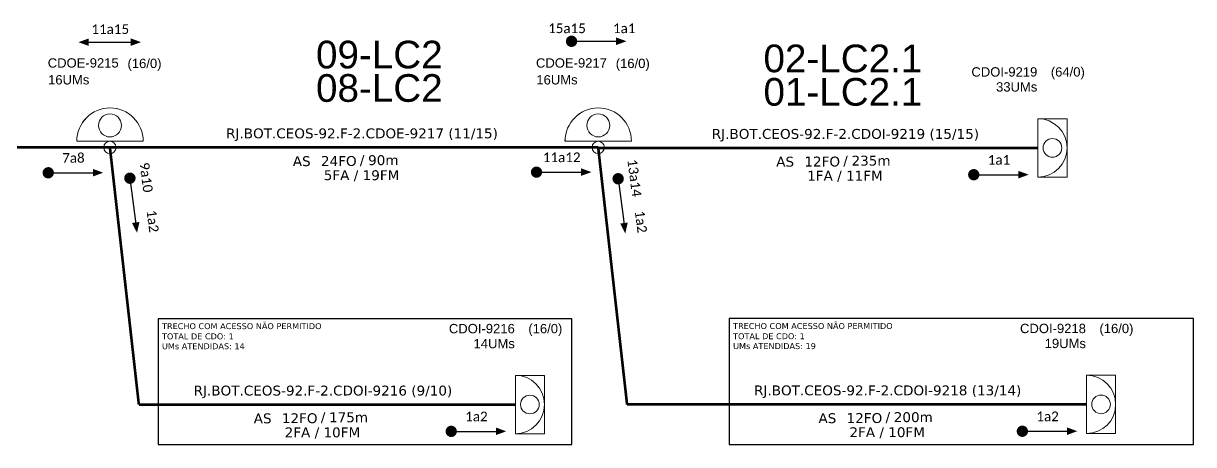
# Model space of a CAD drawing. Header units: millimetres. Extents: x 12680 to 13802, y -3545 to -2367.
# Drawn here: x 13387.7 to 13802.4, y -3454.6 to -3305.5 of the extents above; entities that cross this region are included whole.
import ezdxf
from ezdxf.enums import TextEntityAlignment as Align

# ---------------------------------------------------------------- set-up
doc = ezdxf.new("R2010")
doc.units = ezdxf.units.MM
doc.header["$MEASUREMENT"] = 0
doc.linetypes.add('ARILSUPP', pattern=[2.98, 1.42, -0.71, 0.14, -0.71])
for name, color, linetype, lineweight in [("20.0-LEGENDA DOS CDO'S", 1, 'Continuous', 0), ('20.1-CDO_INTERIOR', 1, 'Continuous', 0), ('20.2-CDO_POSTE', 1, 'Continuous', 5), ('40.1-ETIQUETAS', 1, 'Continuous', 20)]:
    doc.layers.add(name, color=color, linetype=linetype, lineweight=lineweight)
for name, color, linetype in [('CAP a instalar', 1, 'Continuous'), ('LC1', 3, 'Continuous'), ('SETA', 7, 'Continuous'), ('UNIFILAR', 7, 'Continuous')]:
    doc.layers.add(name, color=color, linetype=linetype)
doc.styles.add('ARIAL', font='arial.ttf')
doc.styles.add('siredit', font='verdana.ttf')
doc.linetypes.add('FENCELINE1', pattern='A,0.25,-0.1,[133,ltypeshp.shx,S=0.1,R=0,X=-0.1,Y=0],-0.1,1', length=1.45)

# ---------------------------------------------------------------- blocks, each defined once
blk = doc.blocks.new('ETIQUETA_RS5F')
at = {"layer": '40.1-ETIQUETAS', "color": 0, "style": 'siredit'}
blk.add_text('/', height=1.5, dxfattribs=at).set_placement((1.55, -1.95), align=Align.MIDDLE_RIGHT)
for tag, p in [('ETIQUETA_R_PRIMARIA', (1.18, 4.1)), ('ETIQUETA_R_SECUNDARIA', (1.18, 2.1)), ('F_ATIVAS/F_MORTAS', (1.11, -4.24))]:
    blk.add_attdef(tag, text='', height=1.5, dxfattribs=at).set_placement(p, align=Align.MIDDLE_CENTER)
for tag, p in [('TIPO_CABO', (-6.62, -2.12)), ('CAP_CABO', (0.37, -2.09))]:
    blk.add_attdef(tag, text='', height=1.5, dxfattribs=at).set_placement(p, align=Align.MIDDLE_RIGHT)
blk.add_attdef('METROS', text='', height=1.5, dxfattribs=at).set_placement((2.11, -1.95), align=Align.MIDDLE_LEFT)
for tag, p in [('FUSÃO_1', (0.82, -8.39)), ('FUSÃO_2', (0.82, -10.6)), ('FUSÃO_3', (0.82, -12.93)), ('FUSÃO_4', (0.82, -15.14)), ('FUSÃO_5', (0.82, -17.16))]:
    blk.add_attdef(tag, text='', height=1.5, dxfattribs=at).set_placement(p, align=Align.CENTER)
blk = doc.blocks.new('*U42')
at = {"color": 0}
blk.add_line((2.145, -0.582), (-2.104, -0.684), dxfattribs=at)
for centre, radius in [((-0.004, 0.376), 0.733), ((0.03, -1.026), 0.393)]:
    blk.add_circle(centre, radius, dxfattribs=at)
blk.add_arc((0.02, -0.633), 2.125, 1.37817, 181.37817, dxfattribs=at)
blk = doc.blocks.new('CDOE-TEXTO PADRÃO')
at = {"layer": "20.0-LEGENDA DOS CDO'S", "color": 0, "style": 'ARIAL'}
for tag, p in [('CDO_N', (0.49, 7.39)), ('CORDOALHA', (0.5, 4.33)), ('SAP', (0.51, 1.67)), ('SPLITER_1', (0.59, -0.91)), ('SPLITER_2', (0.6, -3.55)), ('(XX-XX_F)S', (0.54, -8.29)), ('(XX-XX_L)S', (0.55, -10.83)), ('UMS', (0.55, -13.15))]:
    blk.add_attdef(tag, p, '', height=1.7, rotation=0.118, dxfattribs=at)
blk.add_attdef('FIBRAS_UTILIZADAS', text='', height=1.7, rotation=0.118, dxfattribs=at).set_placement((19.77, 7.43), align=Align.CENTER)
blk = doc.blocks.new('CDOI_INT')
at = {"layer": '20.1-CDO_INTERIOR', "color": 0, "lineweight": 18}
blk.add_lwpolyline([(4.25, -4.25), (4.25, 4.25), (0, 4.25), (0, -4.25)], close=True, dxfattribs=at)
blk.add_circle((2.12, 0), 1.36, dxfattribs=at)
blk.add_arc((0, 0), 4.25, 270, 90, dxfattribs=at)
at = {"layer": "20.0-LEGENDA DOS CDO'S", "color": 0, "style": 'ARIAL'}
for tag, p in [('CDO_N', (-0.08, 10.38)), ('SPLITER_1', (21.18, 10.38)), ('SURVEY', (-0.08, 8.2)), ('SPLITER_2', (21.19, 8.68)), ('SAP', (-0.08, 6.23)), ('1:XX', (5.94, -2.22)), ('UMS', (5.94, -4.24))]:
    blk.add_attdef(tag, p, '', height=1.36, dxfattribs=at)
blk.add_attdef('FIBRAS_UTILIZADAS', text='', height=1.36, dxfattribs=at).set_placement((15.34, 10.38), align=Align.CENTER)
blk = doc.blocks.new('SAN')
at = {"layer": 'SETA'}
blk.add_lwpolyline([(-2.58, 0), (6.02, 0)], dxfattribs=at)
for points in [[(-2.1, -0.66), (-3.93, 0), (-2.1, 0.67)], [(5.33, 0.68), (7.16, 0.01), (5.33, -0.65)]]:
    blk.add_solid(points, dxfattribs=at)

msp = doc.modelspace()

# ---------------------------------------------------------------- linework, layer by layer
at = {"const_width": 2}
for points in [[(13580.95, -3311.81, 1), (13582.95, -3311.81, 1)], [(13395.49, -3358.36, 1), (13397.49, -3358.36, 1)], [(13424.42, -3360.35, 1), (13426.42, -3360.22, 1)], [(13425.31, -3359.29, 1), (13425.57, -3361.27, 1)], [(13568.54, -3358.15, 1), (13570.54, -3358.15, 1)], [(13597.47, -3360.56, 1), (13599.46, -3360.42, 1)], [(13598.36, -3359.49, 1), (13598.62, -3361.48, 1)], [(13723.51, -3359.05, 1), (13725.51, -3359.05, 1)], [(13538.32, -3449.93, 1), (13540.32, -3449.93, 1)], [(13740.73, -3449.89, 1), (13742.73, -3449.89, 1)]]:
    msp.add_lwpolyline(points, format="xyb", close=True, dxfattribs=at)
at = {"color": 3}
for points in [[(13435.4, -3410.04), (13435.4, -3454.6), (13582.08, -3454.6), (13582.08, -3410.04), (13435.4, -3410.04)], [(13637.82, -3409.99), (13637.82, -3454.55), (13802.43, -3454.55), (13802.43, -3409.99), (13637.82, -3409.99)]]:
    msp.add_lwpolyline(points, dxfattribs=at)
at = {"layer": 'CAP a instalar', "linetype": 'FENCELINE1', "ltscale": 10, "const_width": 0.933}
for points in [[(13245.33, -3349.37), (13418.37, -3349.37)], [(13418.37, -3349.37), (13591.42, -3349.37)]]:
    msp.add_lwpolyline(points, dxfattribs=at)
at = {"layer": 'CAP a instalar', "color": 8, "linetype": 'FENCELINE1', "ltscale": 10, "const_width": 0.933}
for points in [[(13428.61, -3440.46), (13418.37, -3349.57)], [(13601.65, -3440.46), (13591.42, -3349.57)], [(13428.61, -3440.46), (13562.05, -3440.42)], [(13601.64, -3440.37), (13764.47, -3440.37)]]:
    msp.add_lwpolyline(points, dxfattribs=at)
at = {"layer": 'CAP a instalar', "color": 1, "linetype": 'FENCELINE1', "ltscale": 10, "const_width": 0.933}
msp.add_lwpolyline([(13591.42, -3349.57), (13747.24, -3349.54)], dxfattribs=at)
at = {"layer": 'SETA'}
for points in [[(13581.95, -3311.81), (13599.15, -3311.81)], [(13581.95, -3311.81), (13599.15, -3311.81)], [(13396.49, -3358.36), (13413.69, -3358.36)], [(13569.54, -3358.15), (13586.73, -3358.15)], [(13724.51, -3359.05), (13741.7, -3359.05)], [(13425.42, -3360.28), (13427.63, -3377.34)], [(13598.47, -3360.49), (13600.67, -3377.54)], [(13539.32, -3449.93), (13556.52, -3449.93)], [(13741.73, -3449.89), (13758.93, -3449.89)]]:
    msp.add_lwpolyline(points, dxfattribs=at)
for points in [[(13597.77, -3310.45), (13601.43, -3311.79), (13597.77, -3313.12)], [(13597.77, -3310.45), (13601.43, -3311.79), (13597.77, -3313.12)], [(13412.31, -3357), (13415.97, -3358.33), (13412.31, -3359.67)], [(13585.35, -3356.79), (13589.02, -3358.13), (13585.35, -3359.46)], [(13740.32, -3357.69), (13743.98, -3359.02), (13740.32, -3360.36)], [(13428.8, -3375.79), (13427.95, -3379.6), (13426.15, -3376.14)], [(13428.82, -3375.79), (13427.97, -3379.59), (13426.18, -3376.13)], [(13601.85, -3376), (13600.99, -3379.8), (13599.2, -3376.34)], [(13601.87, -3375.99), (13601.02, -3379.8), (13599.22, -3376.34)], [(13555.14, -3448.57), (13558.8, -3449.91), (13555.14, -3451.24)], [(13757.55, -3448.53), (13761.21, -3449.86), (13757.55, -3451.19)]]:
    msp.add_solid(points, dxfattribs=at)

# ---------------------------------------------------------------- block references
at = {"layer": '20.1-CDO_INTERIOR', "ltscale": 11}
ref = msp.add_blockref('CDOI_INT', (13747.24, -3349.54), dxfattribs=dict(at, xscale=2.430832509970058, yscale=2.430832509970058, zscale=2.430832509970058))
ref.add_attrib('CDO_N', 'CDOI-9219', dxfattribs={"layer": "20.0-LEGENDA DOS CDO'S", "height": 3.307, "style": 'ARIAL'}).set_placement((13747.04, -3324.3), align=Align.RIGHT)
ref.add_attrib('FIBRAS_UTILIZADAS', '(64/0)', dxfattribs={"layer": "20.0-LEGENDA DOS CDO'S", "height": 3.3, "style": 'ARIAL'}).set_placement((13757.85, -3324.3), align=Align.CENTER)
ref.add_attrib('SURVEY', '33UMs', dxfattribs={"layer": "20.0-LEGENDA DOS CDO'S", "height": 3.307, "style": 'ARIAL'}).set_placement((13747.05, -3329.61), align=Align.RIGHT)
at = {"layer": '20.1-CDO_INTERIOR', "color": 8, "ltscale": 11}
ref = msp.add_blockref('CDOI_INT', (13562.05, -3440.42), dxfattribs=dict(at, xscale=2.430832509970058, yscale=2.430832509970058, zscale=2.430832509970058))
ref.add_attrib('CDO_N', 'CDOI-9216', dxfattribs={"layer": "20.0-LEGENDA DOS CDO'S", "color": 8, "height": 3.307, "style": 'ARIAL'}).set_placement((13561.85, -3415.19), align=Align.RIGHT)
ref.add_attrib('FIBRAS_UTILIZADAS', '(16/0)', dxfattribs={"layer": "20.0-LEGENDA DOS CDO'S", "color": 8, "height": 3.3, "style": 'ARIAL'}).set_placement((13572.67, -3415.19), align=Align.CENTER)
ref.add_attrib('SURVEY', '14UMs', dxfattribs={"layer": "20.0-LEGENDA DOS CDO'S", "color": 8, "height": 3.307, "style": 'ARIAL'}).set_placement((13561.86, -3420.49), align=Align.RIGHT)
ref = msp.add_blockref('CDOI_INT', (13764.47, -3440.37), dxfattribs=dict(at, xscale=2.430832509970058, yscale=2.430832509970058, zscale=2.430832509970058))
ref.add_attrib('CDO_N', 'CDOI-9218', dxfattribs={"layer": "20.0-LEGENDA DOS CDO'S", "color": 8, "height": 3.307, "style": 'ARIAL'}).set_placement((13764.27, -3415.14), align=Align.RIGHT)
ref.add_attrib('FIBRAS_UTILIZADAS', '(16/0)', dxfattribs={"layer": "20.0-LEGENDA DOS CDO'S", "color": 8, "height": 3.3, "style": 'ARIAL'}).set_placement((13775.08, -3415.14), align=Align.CENTER)
ref.add_attrib('SURVEY', '19UMs', dxfattribs={"layer": "20.0-LEGENDA DOS CDO'S", "color": 8, "height": 3.307, "style": 'ARIAL'}).set_placement((13764.28, -3420.44), align=Align.RIGHT)
at = {"layer": '20.2-CDO_POSTE'}
ref = msp.add_blockref('CDOE-TEXTO PADRÃO', (13410.5, -3343.27), dxfattribs=dict(at, xscale=1.944000005722046, yscale=1.944000005722046, zscale=1.944000005722046))
ref.add_attrib('CDO_N', 'CDOE-9215', (13396.32, -3321.14), dxfattribs={"layer": "20.0-LEGENDA DOS CDO'S", "color": 0, "height": 3.305, "rotation": 0.118, "style": 'ARIAL'})
ref.add_attrib('CORDOALHA', '16UMs', (13396.44, -3327.1), dxfattribs={"layer": "20.0-LEGENDA DOS CDO'S", "color": 0, "height": 3.305, "rotation": 0.118, "style": 'ARIAL'})
ref.add_attrib('FIBRAS_UTILIZADAS', '     (16/0)', dxfattribs={"layer": "20.0-LEGENDA DOS CDO'S", "color": 0, "height": 3.3045, "rotation": 0.118, "style": 'ARIAL'}).set_placement((13427.41, -3321.29), align=Align.CENTER)
ref = msp.add_blockref('CDOE-TEXTO PADRÃO', (13583.55, -3343.27), dxfattribs=dict(at, xscale=1.944000005722046, yscale=1.944000005722046, zscale=1.944000005722046))
ref.add_attrib('CDO_N', 'CDOE-9217', (13569.37, -3321.14), dxfattribs={"layer": "20.0-LEGENDA DOS CDO'S", "color": 0, "height": 3.305, "rotation": 0.118, "style": 'ARIAL'})
ref.add_attrib('CORDOALHA', '16UMs', (13569.49, -3327.1), dxfattribs={"layer": "20.0-LEGENDA DOS CDO'S", "color": 0, "height": 3.305, "rotation": 0.118, "style": 'ARIAL'})
ref.add_attrib('FIBRAS_UTILIZADAS', '     (16/0)', dxfattribs={"layer": "20.0-LEGENDA DOS CDO'S", "color": 0, "height": 3.3045, "rotation": 0.118, "style": 'ARIAL'}).set_placement((13600.46, -3321.29), align=Align.CENTER)
at = {"layer": '20.2-CDO_POSTE', "yscale": 5.54203844442236, "zscale": 5.54203844442236}
for p, xscale, rotation in [((13418.4, -3343.68), -5.54203844442236, 1.378166948061282), ((13418.34, -3343.68), 5.54203844442236, 358.6218330519387), ((13591.45, -3343.68), -5.54203844442236, 1.378166948061282), ((13591.39, -3343.68), 5.54203844442236, 358.6218330519387)]:
    msp.add_blockref('*U42', p, dxfattribs=dict(at, xscale=xscale, rotation=rotation))
at = {"layer": '40.1-ETIQUETAS'}
ref = msp.add_blockref('ETIQUETA_RS5F', (13504.93, -3349.32), dxfattribs=dict(at, xscale=2.33279996999954, yscale=2.33279996999954, zscale=2.33279996999954))
ref.add_attrib('ETIQUETA_R_SECUNDARIA', 'RJ.BOT.CEOS-92.F-2.CDOE-9217 (11/15)', dxfattribs={"color": 0, "height": 3.4992, "style": 'siredit'}).set_placement((13507.69, -3344.41), align=Align.MIDDLE_CENTER)
ref.add_attrib('TIPO_CABO', 'AS', dxfattribs={"color": 0, "height": 3.499, "style": 'siredit'}).set_placement((13489.5, -3354.25), align=Align.MIDDLE_RIGHT)
ref.add_attrib('CAP_CABO', '24FO', dxfattribs={"color": 0, "height": 3.499, "style": 'siredit'}).set_placement((13505.79, -3354.2), align=Align.MIDDLE_RIGHT)
ref.add_attrib('METROS', '90m', dxfattribs={"color": 0, "height": 3.499, "style": 'siredit'}).set_placement((13509.86, -3353.88), align=Align.MIDDLE_LEFT)
ref.add_attrib('F_ATIVAS/F_MORTAS', '5FA / 19FM', dxfattribs={"color": 0, "height": 3.499, "style": 'siredit'}).set_placement((13507.53, -3359.22), align=Align.MIDDLE_CENTER)
at = {"layer": '40.1-ETIQUETAS', "color": 1}
ref = msp.add_blockref('ETIQUETA_RS5F', (13676.26, -3349.51), dxfattribs=dict(at, xscale=2.33279996999954, yscale=2.33279996999954, zscale=2.33279996999954))
ref.add_attrib('ETIQUETA_R_SECUNDARIA', 'RJ.BOT.CEOS-92.F-2.CDOI-9219 (15/15)', dxfattribs={"color": 0, "height": 3.4992, "style": 'siredit'}).set_placement((13679.02, -3344.6), align=Align.MIDDLE_CENTER)
ref.add_attrib('TIPO_CABO', 'AS', dxfattribs={"color": 0, "height": 3.499, "style": 'siredit'}).set_placement((13660.83, -3354.44), align=Align.MIDDLE_RIGHT)
ref.add_attrib('CAP_CABO', '12FO', dxfattribs={"color": 0, "height": 3.499, "style": 'siredit'}).set_placement((13677.12, -3354.39), align=Align.MIDDLE_RIGHT)
ref.add_attrib('METROS', '235m', dxfattribs={"color": 0, "height": 3.499, "style": 'siredit'}).set_placement((13681.19, -3354.07), align=Align.MIDDLE_LEFT)
ref.add_attrib('F_ATIVAS/F_MORTAS', '1FA / 11FM', dxfattribs={"color": 0, "height": 3.499, "style": 'siredit'}).set_placement((13678.86, -3359.41), align=Align.MIDDLE_CENTER)
at = {"layer": '40.1-ETIQUETAS', "color": 8}
ref = msp.add_blockref('ETIQUETA_RS5F', (13491.08, -3440.39), dxfattribs=dict(at, xscale=2.33279996999954, yscale=2.33279996999954, zscale=2.33279996999954))
ref.add_attrib('ETIQUETA_R_SECUNDARIA', 'RJ.BOT.CEOS-92.F-2.CDOI-9216 (9/10)', dxfattribs={"color": 0, "height": 3.4992, "style": 'siredit'}).set_placement((13493.84, -3435.48), align=Align.MIDDLE_CENTER)
ref.add_attrib('TIPO_CABO', 'AS', dxfattribs={"color": 0, "height": 3.499, "style": 'siredit'}).set_placement((13475.64, -3445.33), align=Align.MIDDLE_RIGHT)
ref.add_attrib('CAP_CABO', '12FO', dxfattribs={"color": 0, "height": 3.499, "style": 'siredit'}).set_placement((13491.93, -3445.27), align=Align.MIDDLE_RIGHT)
ref.add_attrib('METROS', '175m', dxfattribs={"color": 0, "height": 3.499, "style": 'siredit'}).set_placement((13496, -3444.95), align=Align.MIDDLE_LEFT)
ref.add_attrib('F_ATIVAS/F_MORTAS', '2FA / 10FM', dxfattribs={"color": 0, "height": 3.499, "style": 'siredit'}).set_placement((13493.67, -3450.29), align=Align.MIDDLE_CENTER)
ref = msp.add_blockref('ETIQUETA_RS5F', (13691.24, -3440.32), dxfattribs=dict(at, xscale=2.33279996999954, yscale=2.33279996999954, zscale=2.33279996999954))
ref.add_attrib('ETIQUETA_R_SECUNDARIA', 'RJ.BOT.CEOS-92.F-2.CDOI-9218 (13/14)', dxfattribs={"color": 0, "height": 3.4992, "style": 'siredit'}).set_placement((13694, -3435.41), align=Align.MIDDLE_CENTER)
ref.add_attrib('TIPO_CABO', 'AS', dxfattribs={"color": 0, "height": 3.499, "style": 'siredit'}).set_placement((13675.8, -3445.26), align=Align.MIDDLE_RIGHT)
ref.add_attrib('CAP_CABO', '12FO', dxfattribs={"color": 0, "height": 3.499, "style": 'siredit'}).set_placement((13692.09, -3445.21), align=Align.MIDDLE_RIGHT)
ref.add_attrib('METROS', '200m', dxfattribs={"color": 0, "height": 3.499, "style": 'siredit'}).set_placement((13696.16, -3444.88), align=Align.MIDDLE_LEFT)
ref.add_attrib('F_ATIVAS/F_MORTAS', '2FA / 10FM', dxfattribs={"color": 0, "height": 3.499, "style": 'siredit'}).set_placement((13693.83, -3450.23), align=Align.MIDDLE_CENTER)
at = {"layer": 'UNIFILAR', "color": 5, "lineweight": -3, "xscale": 2, "yscale": 2, "zscale": 2}
msp.add_blockref('SAN', (13415.06, -3312.13), dxfattribs=at)

# ---------------------------------------------------------------- texts
at = {"color": 3, "style": 'siredit'}
for s, p in [('TRECHO COM ACESSO NÃO PERMITIDO', (13436.8, -3413.72)), ('TRECHO COM ACESSO NÃO PERMITIDO', (13639.21, -3413.67)), ('TOTAL DE CDO: 1', (13436.8, -3417.33)), ('TOTAL DE CDO: 1', (13639.21, -3417.28)), ('UMs ATENDIDAS: 14', (13436.8, -3420.84)), ('UMs ATENDIDAS: 19', (13639.21, -3420.79))]:
    msp.add_text(s, height=2.0995, dxfattribs=at).set_placement(p)
at = {"color": 0, "char_height": 3.4214, "width": 50.7176, "attachment_point": 5}
for s, insert in [('\\C7;\\fCalibri|b0|i0|c0|p34;11a15', (13418.46, -3307.53)), ('\\C7;\\fCalibri|b0|i0|c0|p34;15a15', (13580.34, -3307.22)), ('{\\fCalibri|b0|i0|c0|p34;\\C7;1a1}', (13600.63, -3307.22)), ('\\C7;\\fCalibri|b0|i0|c0|p34;7a8', (13405.42, -3353.11)), ('\\C7;\\fCalibri|b0|i0|c0|p34;11a12', (13578.47, -3352.9)), ('\\C7;\\fCalibri|b0|i0|c0|p34;1a1', (13733.44, -3353.8)), ('\\C7;\\fCalibri|b0|i0|c0|p34;1a2', (13548.25, -3444.68)), ('\\C7;\\fCalibri|b0|i0|c0|p34;1a2', (13750.67, -3444.63))]:
    msp.add_mtext(s, dxfattribs=dict(at, insert=insert))
at = {"color": 0, "char_height": 3.4214, "width": 50.7176, "attachment_point": 5, "rotation": 277.379}
for s, insert in [('\\pxt8;\\C7;\\fCalibri|b0|i0|c0|p34;9a10', (13431.22, -3359.99)), ('\\pxt8;\\C7;\\fCalibri|b0|i0|c0|p34;13a14', (13604.27, -3360.2)), ('\\C7;\\fCalibri|b0|i0|c0|p34;1a2', (13433.51, -3375.51)), ('{\\fCalibri|b0|i0|c0|p34;\\C7;1a2}', (13606.56, -3375.71))]:
    msp.add_mtext(s, dxfattribs=dict(at, insert=insert))
at = {"layer": 'LC1', "linetype": 'ARILSUPP', "style": 'ARIAL'}
for s, p in [('09-LC2', (13513.84, -3316.5)), ('02-LC2.1', (13678.14, -3317.87)), ('08-LC2', (13513.84, -3328.34)), ('01-LC2.1', (13678.14, -3329.71))]:
    msp.add_text(s, height=9.8, dxfattribs=at).set_placement(p, align=Align.MIDDLE_CENTER)

doc.saveas('drawing.dxf')
